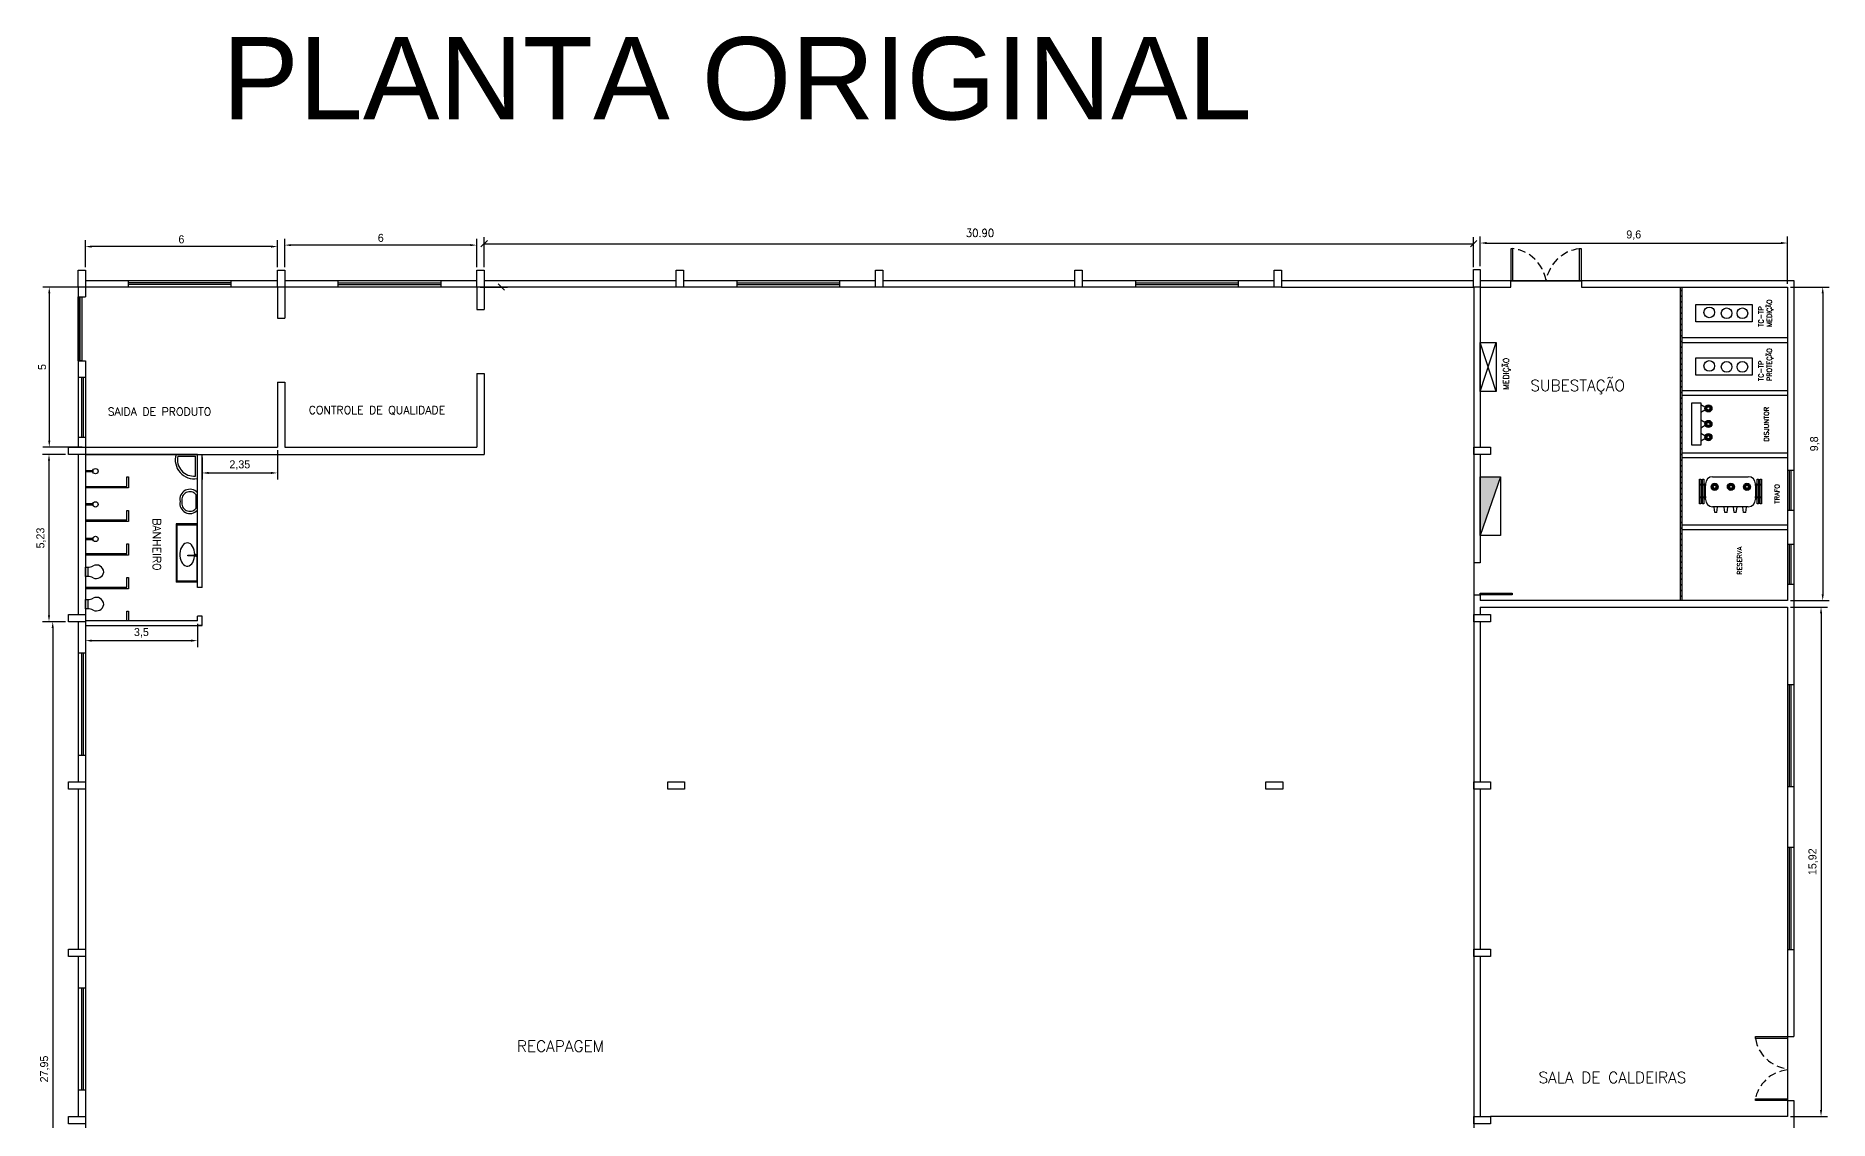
# Model space of a CAD drawing. Extents: x 103 to 641, y -58 to 322.
# Drawn here: x 223 to 279.1, y -35.7 to -1.9 of the extents above; entities that cross this region are included whole.
import ezdxf

# ---------------------------------------------------------------- set-up
doc = ezdxf.new("R2010")
doc.units = 0
doc.header["$MEASUREMENT"] = 0
doc.linetypes.add('DASHED2', pattern=[0.375, 0.25, -0.125])
for name, color, linetype in [('_ARQ', 5, 'Continuous'), ('_ARQ-TEXTO', 4, 'Continuous'), ('_COTAS', 4, 'Continuous'), ('_ELT-PONTO', 2, 'Continuous'), ('_ELT-PONTO-TEXTO', 4, 'Continuous')]:
    doc.layers.add(name, color=color, linetype=linetype)
doc.styles.add('textstyle3', font='romans')
doc.styles.add('textstyle4', font='arial.ttf')
doc.styles.add('textstyle5', font='')
doc.styles.get('textstyle5').set_extended_font_data('Standard')
doc.dimstyles.new('QCADDimStyle', dxfattribs={"dimscale": 0, "dimtxt": 0.25, "dimasz": 0.2, "dimexe": 0.2, "dimexo": 0.1, "dimgap": 0.1, "dimtad": 1, "dimtxsty": 'Standard', "dimcen": 2.5, "dimadec": 1, "dimazin": 3, "dimtfac": 1, "dimtmove": 2, "dimatfit": 3, "dimarcsym": 0})

# ---------------------------------------------------------------- blocks, each defined once
blk = doc.blocks.new('_OBLIQUE')
at = {"color": 0, "linetype": 'ByBlock'}
blk.add_line((-0.5, -0.5), (0.5, 0.5), dxfattribs=at)
blk = doc.blocks.new('*D17')
at = {"layer": '_COTAS', "color": 0, "linetype": 'Continuous', "lineweight": -2, "transparency": 16777216}
for p, q in [((268.168, -9.068), (268.168, -8.142)), ((268.368, -8.342), (277.568, -8.342)), ((277.768, -9.616), (277.768, -8.142))]:
    blk.add_line(p, q, dxfattribs=at)
at = {"layer": '_COTAS', "color": 0, "linetype": 'Continuous', "transparency": 16777216}
for points in [[(268.368, -8.308), (268.368, -8.375), (268.168, -8.342)], [(277.568, -8.308), (277.568, -8.375), (277.768, -8.342)]]:
    blk.add_solid(points, dxfattribs=at)
at = {"layer": 'DEFPOINTS', "color": 0, "linetype": 'Continuous', "transparency": 16777216}
for p in [(277.768, -8.342), (268.168, -9.168), (277.768, -9.716)]:
    blk.add_point(p, dxfattribs=at)
at = {"layer": '_COTAS', "color": 0, "linetype": 'Continuous', "transparency": 16777216, "insert": (272.968, -8.096), "char_height": 0.25, "attachment_point": 5}
blk.add_mtext('9,6', dxfattribs=at)
blk = doc.blocks.new('*D18')
at = {"layer": '_COTAS', "color": 0, "linetype": 'Continuous', "lineweight": -2, "transparency": 16777216}
for p, q in [((277.868, -9.716), (279.073, -9.716)), ((278.873, -9.916), (278.873, -19.316)), ((277.868, -19.516), (279.073, -19.516))]:
    blk.add_line(p, q, dxfattribs=at)
at = {"layer": '_COTAS', "color": 0, "linetype": 'Continuous', "transparency": 16777216}
for points in [[(278.839, -9.916), (278.906, -9.916), (278.873, -9.716)], [(278.839, -19.316), (278.906, -19.316), (278.873, -19.516)]]:
    blk.add_solid(points, dxfattribs=at)
at = {"layer": 'DEFPOINTS', "color": 0, "linetype": 'Continuous', "transparency": 16777216}
for p in [(277.768, -9.716), (277.768, -19.516), (278.873, -19.516)]:
    blk.add_point(p, dxfattribs=at)
at = {"layer": '_COTAS', "color": 0, "linetype": 'Continuous', "transparency": 16777216, "insert": (278.627, -14.616), "char_height": 0.25, "attachment_point": 5, "rotation": 90}
blk.add_mtext('9,8', dxfattribs=at)
blk = doc.blocks.new('*D19')
at = {"layer": '_COTAS', "color": 0, "linetype": 'Continuous', "lineweight": -2, "transparency": 16777216}
for p, q in [((277.868, -19.716), (279.02, -19.716)), ((278.82, -19.916), (278.82, -35.433)), ((277.868, -35.633), (279.02, -35.633))]:
    blk.add_line(p, q, dxfattribs=at)
at = {"layer": '_COTAS', "color": 0, "linetype": 'Continuous', "transparency": 16777216}
for points in [[(278.786, -19.916), (278.853, -19.916), (278.82, -19.716)], [(278.786, -35.433), (278.853, -35.433), (278.82, -35.633)]]:
    blk.add_solid(points, dxfattribs=at)
at = {"layer": 'DEFPOINTS', "color": 0, "linetype": 'Continuous', "transparency": 16777216}
for p in [(277.768, -19.716), (277.768, -35.633), (278.82, -35.633)]:
    blk.add_point(p, dxfattribs=at)
at = {"layer": '_COTAS', "color": 0, "linetype": 'Continuous', "transparency": 16777216, "insert": (278.574, -27.674), "char_height": 0.25, "attachment_point": 5, "rotation": 90}
blk.add_mtext('15,92', dxfattribs=at)
blk = doc.blocks.new('*D27')
at = {"layer": '_COTAS', "color": 0, "linetype": 'Continuous', "lineweight": -2, "transparency": 16777216}
for p, q in [((230.822, -9.092), (230.822, -8.207)), ((236.822, -9.092), (236.822, -8.207)), ((236.622, -8.407), (231.022, -8.407))]:
    blk.add_line(p, q, dxfattribs=at)
at = {"layer": '_COTAS', "color": 0, "linetype": 'Continuous', "transparency": 16777216}
for points in [[(231.022, -8.374), (231.022, -8.44), (230.822, -8.407)], [(236.622, -8.374), (236.622, -8.44), (236.822, -8.407)]]:
    blk.add_solid(points, dxfattribs=at)
at = {"layer": 'DEFPOINTS', "color": 0, "linetype": 'Continuous', "transparency": 16777216}
for p in [(230.822, -8.407), (230.822, -9.192), (236.822, -9.192)]:
    blk.add_point(p, dxfattribs=at)
at = {"layer": '_COTAS', "color": 0, "linetype": 'Continuous', "transparency": 16777216, "insert": (233.822, -8.182), "char_height": 0.25, "attachment_point": 5}
blk.add_mtext('6', dxfattribs=at)
blk = doc.blocks.new('*D28')
at = {"layer": '_COTAS', "color": 0, "linetype": 'Continuous', "lineweight": -2, "transparency": 16777216}
for p, q in [((224.593, -9.092), (224.593, -8.253)), ((230.593, -9.092), (230.593, -8.253)), ((230.393, -8.453), (224.793, -8.453))]:
    blk.add_line(p, q, dxfattribs=at)
at = {"layer": '_COTAS', "color": 0, "linetype": 'Continuous', "transparency": 16777216}
for points in [[(224.793, -8.42), (224.793, -8.487), (224.593, -8.453)], [(230.393, -8.42), (230.393, -8.487), (230.593, -8.453)]]:
    blk.add_solid(points, dxfattribs=at)
at = {"layer": 'DEFPOINTS', "color": 0, "linetype": 'Continuous', "transparency": 16777216}
for p in [(224.593, -8.453), (224.593, -9.192), (230.593, -9.192)]:
    blk.add_point(p, dxfattribs=at)
at = {"layer": '_COTAS', "color": 0, "linetype": 'Continuous', "transparency": 16777216, "insert": (227.593, -8.228), "char_height": 0.25, "attachment_point": 5}
blk.add_mtext('6', dxfattribs=at)
blk = doc.blocks.new('*D29')
at = {"layer": '_COTAS', "color": 0, "linetype": 'Continuous', "lineweight": -2, "transparency": 16777216}
for p, q in [((224.493, -9.716), (223.265, -9.716)), ((223.465, -9.916), (223.465, -14.516)), ((224.493, -14.716), (223.265, -14.716))]:
    blk.add_line(p, q, dxfattribs=at)
at = {"layer": '_COTAS', "color": 0, "linetype": 'Continuous', "transparency": 16777216}
for points in [[(223.432, -9.916), (223.498, -9.916), (223.465, -9.716)], [(223.432, -14.516), (223.498, -14.516), (223.465, -14.716)]]:
    blk.add_solid(points, dxfattribs=at)
at = {"layer": 'DEFPOINTS', "color": 0, "linetype": 'Continuous', "transparency": 16777216}
for p in [(224.593, -9.716), (223.465, -14.716), (224.593, -14.716)]:
    blk.add_point(p, dxfattribs=at)
at = {"layer": '_COTAS', "color": 0, "linetype": 'Continuous', "transparency": 16777216, "insert": (223.24, -12.216), "char_height": 0.25, "attachment_point": 5, "rotation": 90}
blk.add_mtext('5', dxfattribs=at)
blk = doc.blocks.new('*D30')
at = {"layer": '_COTAS', "color": 0, "linetype": 'Continuous', "lineweight": -2, "transparency": 16777216}
for p, q in [((224.593, -20.395), (224.593, -20.965)), ((228.093, -20.245), (228.093, -20.965)), ((224.793, -20.765), (227.893, -20.765))]:
    blk.add_line(p, q, dxfattribs=at)
at = {"layer": '_COTAS', "color": 0, "linetype": 'Continuous', "transparency": 16777216}
for points in [[(224.793, -20.732), (224.793, -20.799), (224.593, -20.765)], [(227.893, -20.732), (227.893, -20.799), (228.093, -20.765)]]:
    blk.add_solid(points, dxfattribs=at)
at = {"layer": 'DEFPOINTS', "color": 0, "linetype": 'Continuous', "transparency": 16777216}
for p in [(228.093, -20.145), (224.593, -20.295), (228.093, -20.765)]:
    blk.add_point(p, dxfattribs=at)
at = {"layer": '_COTAS', "color": 0, "linetype": 'Continuous', "transparency": 16777216, "insert": (226.343, -20.52), "char_height": 0.25, "attachment_point": 5}
blk.add_mtext('3,5', dxfattribs=at)
blk = doc.blocks.new('*D31')
at = {"layer": '_COTAS', "color": 0, "linetype": 'Continuous', "lineweight": -2, "transparency": 16777216}
for p, q in [((223.969, -14.945), (223.256, -14.945)), ((223.456, -15.145), (223.456, -19.974)), ((223.969, -20.174), (223.256, -20.174))]:
    blk.add_line(p, q, dxfattribs=at)
at = {"layer": '_COTAS', "color": 0, "linetype": 'Continuous', "transparency": 16777216}
for points in [[(223.423, -15.145), (223.489, -15.145), (223.456, -14.945)], [(223.423, -19.974), (223.489, -19.974), (223.456, -20.174)]]:
    blk.add_solid(points, dxfattribs=at)
at = {"layer": 'DEFPOINTS', "color": 0, "linetype": 'Continuous', "transparency": 16777216}
for p in [(224.069, -14.945), (223.456, -20.174), (224.069, -20.174)]:
    blk.add_point(p, dxfattribs=at)
at = {"layer": '_COTAS', "color": 0, "linetype": 'Continuous', "transparency": 16777216, "insert": (223.21, -17.56), "char_height": 0.25, "attachment_point": 5, "rotation": 90}
blk.add_mtext('5,23', dxfattribs=at)
blk = doc.blocks.new('*D32')
at = {"layer": '_COTAS', "color": 0, "linetype": 'Continuous', "lineweight": -2, "transparency": 16777216}
for p, q in [((228.243, -15.045), (228.243, -15.726)), ((230.593, -14.816), (230.593, -15.726)), ((228.443, -15.526), (230.393, -15.526))]:
    blk.add_line(p, q, dxfattribs=at)
at = {"layer": '_COTAS', "color": 0, "linetype": 'Continuous', "transparency": 16777216}
for points in [[(228.443, -15.492), (228.443, -15.559), (228.243, -15.526)], [(230.393, -15.492), (230.393, -15.559), (230.593, -15.526)]]:
    blk.add_solid(points, dxfattribs=at)
at = {"layer": 'DEFPOINTS', "color": 0, "linetype": 'Continuous', "transparency": 16777216}
for p in [(228.243, -14.945), (230.593, -14.716), (230.593, -15.526)]:
    blk.add_point(p, dxfattribs=at)
at = {"layer": '_COTAS', "color": 0, "linetype": 'Continuous', "transparency": 16777216, "insert": (229.418, -15.28), "char_height": 0.25, "attachment_point": 5}
blk.add_mtext('2,35', dxfattribs=at)
blk = doc.blocks.new('*D33')
at = {"layer": '_COTAS', "color": 0, "linetype": 'Continuous', "lineweight": -2, "transparency": 16777216}
for p, q in [((223.969, -20.174), (223.373, -20.174)), ((223.573, -20.374), (223.573, -47.925)), ((224.493, -48.125), (223.373, -48.125))]:
    blk.add_line(p, q, dxfattribs=at)
at = {"layer": '_COTAS', "color": 0, "linetype": 'Continuous', "transparency": 16777216}
for points in [[(223.539, -20.374), (223.606, -20.374), (223.573, -20.174)], [(223.539, -47.925), (223.606, -47.925), (223.573, -48.125)]]:
    blk.add_solid(points, dxfattribs=at)
at = {"layer": 'DEFPOINTS', "color": 0, "linetype": 'Continuous', "transparency": 16777216}
for p in [(224.069, -20.174), (223.573, -48.125), (224.593, -48.125)]:
    blk.add_point(p, dxfattribs=at)
at = {"layer": '_COTAS', "color": 0, "linetype": 'Continuous', "transparency": 16777216, "insert": (223.327, -34.15), "char_height": 0.25, "attachment_point": 5, "rotation": 90}
blk.add_mtext('27,95', dxfattribs=at)

msp = doc.modelspace()

# ---------------------------------------------------------------- hatches: boundary and pattern name
at = {"layer": '_ARQ', "transparency": 33554687}
h = msp.add_hatch(dxfattribs=at)
h.set_pattern_fill('ANSI31', color=256, style=0, pattern_type=0)
h.set_pattern_definition([(45, (5.17517, -143.68502), (-0.08838835, 0.08838835), [])])
h.paths.add_polyline_path([(274.477, -9.716), (274.425, -9.716), (274.425, -19.516), (274.477, -19.516)], flags=0)
at = {"layer": '_ELT-PONTO', "linetype": 'Continuous', "transparency": 33554687}
h = msp.add_hatch(color=256, dxfattribs=at)
edge = h.paths.add_edge_path(flags=0)
edge.add_arc((275.301, -13.51), 0.111, 180, 360)
edge.add_arc((275.301, -13.51), 0.111, 0, 180)
edge = h.paths.add_edge_path(flags=0)
edge.add_arc((275.301, -13.51), 0.0492, 180, 360, ccw=False)
edge.add_arc((275.301, -13.51), 0.0492, 0, 180, ccw=False)
h = msp.add_hatch(color=256, dxfattribs=at)
edge = h.paths.add_edge_path(flags=0)
edge.add_arc((275.301, -13.994), 0.111, 180, 360)
edge.add_arc((275.301, -13.994), 0.111, 0, 180)
edge = h.paths.add_edge_path(flags=0)
edge.add_arc((275.301, -13.994), 0.0492, 180, 360, ccw=False)
edge.add_arc((275.301, -13.994), 0.0492, 0, 180, ccw=False)
h = msp.add_hatch(color=256, dxfattribs=at)
edge = h.paths.add_edge_path(flags=0)
edge.add_arc((275.301, -14.407), 0.111, 180, 360)
edge.add_arc((275.301, -14.407), 0.111, 0, 180)
edge = h.paths.add_edge_path(flags=0)
edge.add_arc((275.301, -14.407), 0.0492, 180, 360, ccw=False)
edge.add_arc((275.301, -14.407), 0.0492, 0, 180, ccw=False)
msp.add_hatch(color=256, dxfattribs=at).paths.add_polyline_path([(268.168, -17.483), (268.805, -15.643), (268.168, -15.643)], flags=0)
h = msp.add_hatch(color=256, dxfattribs=at)
edge = h.paths.add_edge_path(flags=0)
edge.add_arc((275.496, -15.959), 0.111, 0, 180)
edge.add_arc((275.496, -15.959), 0.111, 180, 360)
edge = h.paths.add_edge_path(flags=0)
edge.add_arc((275.496, -15.959), 0.0492, 0, 180, ccw=False)
edge.add_arc((275.496, -15.959), 0.0492, 180, 360, ccw=False)
h = msp.add_hatch(color=256, dxfattribs=at)
edge = h.paths.add_edge_path(flags=0)
edge.add_arc((276.004, -15.959), 0.111, 270, 450)
edge.add_arc((276.004, -15.959), 0.111, 90, 270)
edge = h.paths.add_edge_path(flags=0)
edge.add_arc((276.004, -15.959), 0.0492, -90, 90, ccw=False)
edge.add_arc((276.004, -15.959), 0.0492, 90, 270, ccw=False)
h = msp.add_hatch(color=256, dxfattribs=at)
edge = h.paths.add_edge_path(flags=0)
edge.add_arc((276.505, -15.959), 0.111, 0, 180)
edge.add_arc((276.505, -15.959), 0.111, 180, 360)
edge = h.paths.add_edge_path(flags=0)
edge.add_arc((276.505, -15.959), 0.0492, 0, 180, ccw=False)
edge.add_arc((276.505, -15.959), 0.0492, 180, 360, ccw=False)

# ---------------------------------------------------------------- linework, layer by layer
at = {"layer": '_ARQ', "linetype": 'Continuous'}
for p, q in [((237.052, -9.092), (237.052, -8.163)), ((269.123, -9.518), (271.333, -9.518)), ((269.123, -9.716), (269.123, -9.518)), ((271.333, -9.518), (271.333, -9.716)), ((224.364, -10.022), (224.593, -10.022)), ((224.403, -12.022), (224.403, -10.022)), ((224.429, -12.022), (224.429, -10.022)), ((261.739, -9.716), (224.593, -9.716)), ((224.593, -9.716), (224.593, -10.022)), ((230.593, -9.716), (230.593, -10.689)), ((230.822, -9.716), (230.822, -10.689)), ((236.822, -9.716), (236.822, -10.422)), ((236.922, -9.716), (237.785, -9.716)), ((237.052, -9.716), (237.052, -10.422)), ((236.822, -10.422), (237.052, -10.422)), ((230.593, -10.689), (230.822, -10.689)), ((224.364, -12.022), (224.593, -12.022)), ((224.593, -12.022), (224.593, -48.585)), ((230.593, -12.689), (230.593, -14.716)), ((230.593, -12.689), (230.822, -12.689)), ((230.822, -12.689), (230.822, -14.716)), ((236.822, -12.422), (236.822, -14.716)), ((236.822, -12.422), (237.052, -12.422)), ((237.052, -12.422), (237.052, -14.945)), ((224.593, -14.716), (230.593, -14.716)), ((224.593, -14.945), (237.052, -14.945)), ((227.481, -15.002), (228.033, -15.002)), ((228.033, -15.624), (228.033, -15.002)), ((228.243, -15.045), (228.243, -15.638)), ((230.822, -14.716), (236.822, -14.716)), ((268.168, -14.945), (268.168, -18.337)), ((228.048, -16.199), (228.048, -16.637)), ((227.794, -18.091), (227.991, -18.091)), ((227.794, -18.113), (227.794, -18.091)), ((227.99, -18.113), (227.794, -18.113)), ((228.004, -18.103), (227.988, -18.103)), ((228.004, -18.104), (227.988, -18.104)), ((228.004, -18.105), (227.988, -18.105)), ((227.998, -18.079), (228.009, -18.09)), ((227.998, -18.129), (228.009, -18.117)), ((227.999, -18.078), (228.01, -18.089)), ((227.999, -18.13), (228.01, -18.118)), ((228, -18.077), (228.011, -18.088)), ((228, -18.13), (228.011, -18.119)), ((228.023, -18.083), (228.023, -18.068)), ((228.023, -18.14), (228.023, -18.125)), ((228.025, -18.083), (228.025, -18.068)), ((228.025, -18.14), (228.025, -18.125)), ((228.026, -18.083), (228.026, -18.068)), ((228.026, -18.14), (228.026, -18.125)), ((228.038, -18.119), (228.05, -18.131)), ((228.039, -18.089), (228.05, -18.077)), ((228.04, -18.09), (228.051, -18.078)), ((228.04, -18.117), (228.052, -18.129)), ((228.04, -18.119), (228.051, -18.13)), ((228.041, -18.091), (228.052, -18.079)), ((228.045, -18.103), (228.061, -18.103)), ((228.045, -18.104), (228.061, -18.104)), ((228.045, -18.105), (228.061, -18.105)), ((268.168, -18.337), (267.968, -18.337)), ((228.093, -20.145), (228.093, -20.003)), ((228.243, -20.295), (228.243, -20.003)), ((277.768, -33.139), (277.768, -35.139))]:
    msp.add_line(p, q, dxfattribs=at)
at = {"layer": '_ARQ'}
for p, q in [((224.593, -9.516), (230.593, -9.516)), ((225.937, -9.716), (225.937, -9.513)), ((229.137, -9.513), (229.137, -9.716)), ((230.822, -9.516), (236.822, -9.516)), ((232.495, -9.719), (232.495, -9.516)), ((235.695, -9.516), (235.695, -9.719)), ((237.052, -9.516), (243.052, -9.516)), ((243.281, -9.516), (249.281, -9.516)), ((244.954, -9.719), (244.954, -9.516)), ((248.154, -9.516), (248.154, -9.719)), ((249.51, -9.516), (255.51, -9.516)), ((255.739, -9.516), (261.739, -9.516)), ((257.412, -9.719), (257.412, -9.516)), ((260.612, -9.516), (260.612, -9.719)), ((261.968, -9.516), (267.966, -9.516)), ((268.168, -9.516), (277.968, -9.516)), ((277.968, -9.516), (277.968, -33.139)), ((224.364, -9.716), (224.364, -14.716)), ((225.937, -9.578), (229.134, -9.578)), ((225.937, -9.631), (229.134, -9.631)), ((232.495, -9.581), (235.693, -9.581)), ((232.495, -9.634), (235.693, -9.634)), ((244.954, -9.581), (248.151, -9.581)), ((244.954, -9.634), (248.151, -9.634)), ((257.412, -9.581), (260.609, -9.581)), ((257.412, -9.634), (260.609, -9.634)), ((261.968, -9.716), (267.968, -9.716)), ((267.968, -9.716), (267.968, -48.202)), ((268.168, -9.716), (268.168, -14.716)), ((268.168, -9.716), (269.123, -9.716)), ((271.333, -9.716), (277.768, -9.716)), ((274.425, -19.516), (274.425, -9.716)), ((274.477, -19.516), (274.477, -9.716)), ((277.768, -9.716), (277.768, -19.516)), ((274.477, -11.296), (277.768, -11.296)), ((274.477, -11.446), (277.768, -11.446)), ((224.39, -12.529), (224.593, -12.529)), ((224.475, -12.529), (224.475, -14.421)), ((224.528, -12.529), (224.528, -14.421)), ((274.477, -12.946), (277.768, -12.946)), ((274.477, -13.096), (277.768, -13.096)), ((224.593, -14.423), (224.39, -14.423)), ((224.364, -14.945), (224.364, -19.945)), ((224.593, -14.945), (224.593, -23.295)), ((228.093, -14.945), (224.593, -14.945)), ((228.093, -19.103), (228.093, -14.945)), ((228.243, -19.103), (228.243, -14.945)), ((274.477, -14.896), (277.768, -14.896)), ((274.477, -15.046), (277.768, -15.046)), ((224.593, -15.445), (224.823, -15.445)), ((224.823, -15.495), (224.599, -15.495)), ((224.823, -15.445), (224.823, -15.495)), ((225.893, -15.945), (225.893, -15.645)), ((225.893, -15.645), (225.943, -15.645)), ((225.943, -15.645), (225.943, -15.995)), ((277.768, -15.441), (277.971, -15.441)), ((277.833, -16.691), (277.833, -15.441)), ((277.887, -16.691), (277.887, -15.441)), ((224.593, -15.945), (225.893, -15.945)), ((225.943, -15.995), (224.593, -15.995)), ((224.593, -16.483), (224.823, -16.483)), ((224.823, -16.533), (224.599, -16.533)), ((224.823, -16.483), (224.823, -16.533)), ((225.893, -16.695), (225.943, -16.695)), ((225.893, -16.995), (225.893, -16.695)), ((225.943, -16.695), (225.943, -17.045)), ((277.768, -16.691), (277.971, -16.691)), ((224.593, -16.995), (225.893, -16.995)), ((225.943, -17.045), (224.593, -17.045)), ((227.432, -17.12), (227.432, -18.937)), ((228.093, -17.12), (227.432, -17.12)), ((274.477, -17.146), (277.768, -17.146)), ((274.477, -17.296), (277.768, -17.296)), ((224.593, -17.563), (224.823, -17.563)), ((224.823, -17.613), (224.599, -17.613)), ((224.823, -17.563), (224.823, -17.613)), ((225.893, -17.745), (225.943, -17.745)), ((225.893, -18.045), (225.893, -17.745)), ((225.943, -17.745), (225.943, -18.095)), ((277.766, -17.752), (277.968, -17.752)), ((277.831, -19.003), (277.831, -17.752)), ((277.884, -19.003), (277.884, -17.752)), ((224.593, -18.045), (225.893, -18.045)), ((225.943, -18.095), (224.593, -18.095)), ((225.893, -19.095), (225.893, -18.795)), ((225.893, -18.795), (225.943, -18.795)), ((225.943, -18.795), (225.943, -19.145)), ((228.093, -18.937), (227.432, -18.937)), ((277.766, -19.003), (277.968, -19.003)), ((224.593, -19.095), (225.893, -19.095)), ((225.943, -19.145), (224.593, -19.145)), ((228.243, -19.103), (228.093, -19.103)), ((267.968, -19.337), (268.168, -19.337)), ((268.168, -19.337), (268.168, -19.516)), ((277.768, -19.516), (268.168, -19.516)), ((228.093, -20.145), (224.593, -20.145)), ((225.893, -19.845), (225.943, -19.845)), ((225.893, -20.145), (225.893, -19.845)), ((225.943, -19.845), (225.943, -20.145)), ((228.243, -20.003), (228.093, -20.003)), ((268.168, -19.716), (277.768, -19.716)), ((268.168, -19.716), (268.168, -19.945)), ((277.768, -19.716), (277.768, -33.139)), ((224.364, -20.174), (224.364, -25.174)), ((224.593, -20.295), (228.243, -20.295)), ((228.243, -20.295), (228.093, -20.295)), ((268.168, -20.174), (268.168, -25.174)), ((224.39, -21.151), (224.593, -21.151)), ((224.475, -21.151), (224.475, -24.348)), ((224.528, -21.151), (224.528, -24.348)), ((277.768, -22.134), (277.968, -22.134)), ((277.831, -25.334), (277.831, -22.136)), ((277.884, -25.334), (277.884, -22.136)), ((224.593, -24.351), (224.39, -24.351)), ((224.364, -25.404), (224.364, -30.404)), ((268.168, -25.404), (268.168, -30.404)), ((277.968, -25.334), (277.768, -25.334)), ((277.768, -27.223), (277.968, -27.223)), ((277.831, -30.423), (277.831, -27.226)), ((277.884, -30.423), (277.884, -27.226)), ((224.364, -30.633), (224.364, -35.633)), ((268.168, -30.633), (268.168, -35.633)), ((277.968, -30.423), (277.768, -30.423)), ((224.39, -31.61), (224.593, -31.61)), ((224.475, -31.61), (224.475, -34.807)), ((224.528, -31.61), (224.528, -34.807)), ((277.768, -33.139), (277.968, -33.139)), ((224.593, -34.81), (224.39, -34.81)), ((277.768, -35.139), (277.968, -35.139)), ((277.768, -35.139), (277.768, -35.633)), ((277.968, -35.139), (277.968, -39.803)), ((277.768, -35.633), (268.493, -35.633))]:
    msp.add_line(p, q, dxfattribs=at)
at = {"layer": '_ARQ', "linetype": 'Continuous'}
for points in [[(269.123, -9.518), (269.193, -9.518), (269.193, -8.518), (269.123, -8.518)], [(271.263, -9.518), (271.333, -9.518), (271.333, -8.518), (271.263, -8.518)], [(268.168, -9.716), (267.966, -9.716), (267.966, -9.168), (268.168, -9.168)], [(224.364, -10.022), (224.479, -10.022), (224.479, -12.022), (224.364, -12.022)], [(227.463, -17.152), (228.073, -17.152), (228.073, -18.906), (227.463, -18.906)], [(277.768, -33.199), (276.768, -33.199), (276.768, -33.139), (277.768, -33.139)], [(277.768, -35.139), (276.768, -35.139), (276.768, -35.079), (277.768, -35.079)]]:
    msp.add_lwpolyline(points, close=True, dxfattribs=at)
at = {"layer": '_ARQ'}
for points in [[(224.593, -9.192), (224.593, -9.716), (224.364, -9.716), (224.364, -9.192)], [(230.822, -9.192), (230.822, -9.716), (230.593, -9.716), (230.593, -9.192)], [(237.052, -9.192), (237.052, -9.716), (236.822, -9.716), (236.822, -9.192)], [(243.281, -9.192), (243.281, -9.716), (243.052, -9.716), (243.052, -9.192)], [(249.51, -9.192), (249.51, -9.716), (249.281, -9.716), (249.281, -9.192)], [(255.739, -9.192), (255.739, -9.716), (255.51, -9.716), (255.51, -9.192)], [(261.968, -9.192), (261.968, -9.716), (261.739, -9.716), (261.739, -9.192)], [(224.069, -14.716), (224.593, -14.716), (224.593, -14.945), (224.069, -14.945)], [(267.968, -14.716), (268.493, -14.716), (268.493, -14.945), (267.968, -14.945)], [(224.666, -18.466), (224.666, -18.761), (224.593, -18.761), (224.593, -18.466)], [(224.666, -19.477), (224.666, -19.772), (224.593, -19.772), (224.593, -19.477)], [(268.168, -19.337), (268.168, -19.287), (269.168, -19.287), (269.168, -19.337)], [(224.069, -19.945), (224.593, -19.945), (224.593, -20.174), (224.069, -20.174)], [(267.968, -19.945), (268.493, -19.945), (268.493, -20.174), (267.968, -20.174)], [(224.069, -25.174), (224.593, -25.174), (224.593, -25.404), (224.069, -25.404)], [(242.789, -25.174), (243.314, -25.174), (243.314, -25.404), (242.789, -25.404)], [(261.477, -25.174), (262.001, -25.174), (262.001, -25.404), (261.477, -25.404)], [(267.968, -25.174), (268.493, -25.174), (268.493, -25.404), (267.968, -25.404)], [(224.069, -30.404), (224.593, -30.404), (224.593, -30.633), (224.069, -30.633)], [(267.968, -30.404), (268.493, -30.404), (268.493, -30.633), (267.968, -30.633)], [(224.069, -35.633), (224.593, -35.633), (224.593, -35.862), (224.069, -35.862)], [(267.968, -35.633), (268.493, -35.633), (268.493, -35.862), (267.968, -35.862)]]:
    msp.add_lwpolyline(points, close=True, dxfattribs=at)
for centre in [(224.907, -15.47), (224.907, -16.508), (224.907, -17.588)]:
    msp.add_circle(centre, 0.0841, dxfattribs=at)
at = {"layer": '_ARQ', "linetype": 'Continuous'}
for radius in [0.0363, 0.0206]:
    msp.add_circle((228.025, -18.104), radius, dxfattribs=at)
at = {"layer": '_ARQ', "linetype": 'DASHED2'}
for centre, radius, start, end in [((269.04, -9.712), 1.204, 9.3793, 82.7104), ((271.416, -9.714), 1.204, 97.2896, 170.6207), ((277.889, -33.009), 1.136, 189.6213, 263.9217), ((277.881, -35.309), 1.136, 96.0783, 170.3787)]:
    msp.add_arc(centre, radius, start, end, dxfattribs=at)
at = {"layer": '_ARQ', "linetype": 'Continuous'}
for centre, radius, start, end in [((227.997, -15.116), 0.596, 163.3317, 279.2567), ((227.983, -15.112), 0.514, 167.6282, 275.6183)]:
    msp.add_arc(centre, radius, start, end, dxfattribs=at)
at = {"layer": '_ARQ'}
for centre, radius, start, end in [((227.857, -16.347), 0.311, 40.5713, 192.607), ((227.856, -16.363), 0.252, 40.5713, 192.607), ((227.857, -16.483), 0.311, 167.4754, 319.5111), ((227.856, -16.473), 0.252, 167.4754, 319.5111), ((224.69, -18.202), 0.265, 264.7974, 302.622), ((224.934, -18.633), 0.231, 2.7533, 115.848), ((224.69, -19.026), 0.265, 57.378, 95.2026), ((224.934, -18.592), 0.233, 244.4474, 352.0129), ((224.69, -19.213), 0.265, 264.7974, 302.622), ((224.934, -19.644), 0.231, 2.7533, 115.848), ((224.69, -20.036), 0.265, 57.378, 95.2026), ((224.934, -19.603), 0.233, 244.4474, 352.0129)]:
    msp.add_arc(centre, radius, start, end, dxfattribs=at)
at = {"layer": '_ARQ', "linetype": 'Continuous'}
msp.add_ellipse((227.776, -18.074), major_axis=(0, -0.364), ratio=0.6369, start_param=1.574969, end_param=7.687357, dxfattribs=at)
at = {"layer": '_COTAS', "linetype": 'Continuous'}
for p, q in [((237.052, -8.363), (267.966, -8.363)), ((267.966, -9.092), (267.966, -8.163))]:
    msp.add_line(p, q, dxfattribs=at)
at = {"layer": '_ELT-PONTO', "linetype": 'Continuous'}
for p, q in [((268.168, -12.98), (268.669, -11.452)), ((268.669, -12.98), (268.168, -11.452)), ((268.805, -15.643), (268.168, -17.483)), ((275.433, -15.644), (276.548, -15.644)), ((275.208, -16.355), (275.208, -15.869)), ((276.773, -15.869), (276.773, -16.355)), ((276.548, -16.58), (275.433, -16.58)), ((275.498, -16.765), (275.476, -16.593)), ((275.563, -16.765), (275.498, -16.765)), ((275.563, -16.765), (275.588, -16.593)), ((275.818, -16.765), (275.796, -16.593)), ((275.883, -16.765), (275.818, -16.765)), ((275.883, -16.765), (275.908, -16.593)), ((276.069, -16.58), (275.909, -16.58)), ((276.108, -16.765), (276.086, -16.593)), ((276.173, -16.765), (276.108, -16.765)), ((276.173, -16.765), (276.198, -16.593)), ((276.401, -16.765), (276.379, -16.593)), ((276.466, -16.765), (276.401, -16.765)), ((276.466, -16.765), (276.491, -16.593))]:
    msp.add_line(p, q, dxfattribs=at)
for points in [[(274.911, -10.801), (274.911, -10.258), (276.663, -10.258), (276.663, -10.801)], [(268.168, -11.452), (268.669, -11.452), (268.669, -12.98), (268.168, -12.98)], [(274.911, -12.475), (274.911, -11.933), (276.663, -11.933), (276.663, -12.475)], [(274.78, -14.654), (274.78, -13.334), (275.061, -13.334), (275.061, -14.654)], [(275.264, -13.51), (275.061, -13.393), (275.061, -13.628)], [(275.264, -13.994), (275.061, -13.877), (275.061, -14.111)], [(275.264, -14.407), (275.061, -14.29), (275.061, -14.525)], [(268.168, -15.643), (268.805, -15.643), (268.805, -17.483), (268.168, -17.483)], [(275.062, -16.495), (275.024, -16.495), (275.024, -15.719), (275.062, -15.719)], [(275.116, -15.921), (275.062, -15.921), (275.062, -15.869), (275.116, -15.869)], [(275.154, -16.495), (275.116, -16.495), (275.116, -15.719), (275.154, -15.719)], [(275.208, -15.921), (275.154, -15.921), (275.154, -15.869), (275.208, -15.869)], [(276.827, -15.921), (276.773, -15.921), (276.773, -15.869), (276.827, -15.869)], [(276.865, -16.495), (276.827, -16.495), (276.827, -15.719), (276.865, -15.719)], [(276.919, -15.921), (276.865, -15.921), (276.865, -15.869), (276.919, -15.869)], [(276.957, -16.495), (276.919, -16.495), (276.919, -15.719), (276.957, -15.719)], [(275.116, -16.313), (275.062, -16.313), (275.062, -16.26), (275.116, -16.26)], [(275.208, -16.313), (275.154, -16.313), (275.154, -16.26), (275.208, -16.26)], [(276.827, -16.313), (276.773, -16.313), (276.773, -16.26), (276.827, -16.26)], [(276.919, -16.313), (276.865, -16.313), (276.865, -16.26), (276.919, -16.26)]]:
    msp.add_lwpolyline(points, close=True, dxfattribs=at)
for centre, radius in [((275.328, -10.509), 0.167), ((275.87, -10.538), 0.167), ((276.362, -10.538), 0.167), ((275.328, -12.183), 0.167), ((275.87, -12.212), 0.167), ((276.362, -12.212), 0.167), ((275.301, -13.51), 0.111), ((275.301, -13.994), 0.111), ((275.301, -13.51), 0.0492), ((275.301, -13.994), 0.0492), ((275.301, -14.407), 0.111), ((275.301, -14.407), 0.0492), ((275.496, -15.959), 0.111), ((275.496, -15.959), 0.0492), ((276.004, -15.959), 0.111), ((276.004, -15.959), 0.0492), ((276.505, -15.959), 0.111), ((276.505, -15.959), 0.0492)]:
    msp.add_circle(centre, radius, dxfattribs=at)
for centre, start, end in [((275.433, -15.869), 90, 180), ((276.548, -15.869), 0, 90), ((275.433, -16.355), 180, 270), ((276.548, -16.355), 270, 0)]:
    msp.add_arc(centre, 0.225, start, end, dxfattribs=at)

# ---------------------------------------------------------------- block references
at = {"layer": '_ARQ', "linetype": 'Continuous', "xscale": 0.2, "yscale": 0.2, "zscale": 0.2}
for p, rotation in [((237.052, -8.363), 180), ((237.585, -9.716), 90)]:
    msp.add_blockref('_OBLIQUE', p, dxfattribs=dict(at, rotation=rotation))
at = {"layer": '_COTAS', "linetype": 'Continuous', "xscale": 0.2, "yscale": 0.2, "zscale": 0.2}
msp.add_blockref('_OBLIQUE', (267.966, -8.363), dxfattribs=at)

# ---------------------------------------------------------------- texts
at = {"layer": '_ARQ-TEXTO', "style": 'textstyle3'}
for s, height, p in [('SUBESTAÇÃO', 0.35, (269.739, -12.967)), ('CONTROLE DE QUALIDADE', 0.25, (231.57, -13.684)), ('SAIDA DE PRODUTO', 0.25, (225.291, -13.735)), ('RECAPAGEM', 0.35, (238.073, -33.611)), ('SALA DE CALDEIRAS', 0.35, (269.993, -34.591))]:
    msp.add_text(s, height=height, dxfattribs=at).set_placement(p)
msp.add_text('BANHEIRO', height=0.25, rotation=270, dxfattribs=at).set_placement((226.704, -16.94))
at = {"layer": '_ARQ-TEXTO', "linetype": 'Continuous', "insert": (228.864, -1.907), "char_height": 2.57438, "width": 44.48312, "attachment_point": 1, "style": 'textstyle4'}
msp.add_mtext('PLANTA ORIGINAL', dxfattribs=at)
at = {"layer": '_COTAS', "linetype": 'Continuous', "insert": (252.543, -8.027), "char_height": 0.25, "attachment_point": 5, "style": 'textstyle5'}
msp.add_mtext('30.90', dxfattribs=at)
at = {"layer": '_ELT-PONTO-TEXTO', "style": 'textstyle3'}
for s, height, p in [('TC-TP', 0.15, (277.018, -10.961)), ('MEDIÇÃO', 0.15, (277.28, -10.961)), ('PROTEÇÃO', 0.15, (277.28, -12.656)), ('MEDIÇÃO', 0.176, (269.069, -12.931)), ('TC-TP', 0.15, (277.018, -12.656)), ('DISJUNTOR', 0.15, (277.188, -14.545)), ('TRAFO', 0.15, (277.521, -16.487)), ('RESERVA', 0.15, (276.35, -18.707))]:
    msp.add_text(s, height=height, rotation=90, dxfattribs=at).set_placement(p)

# ---------------------------------------------------------------- dimensions: what is measured, and where the dimension line sits
at = {"layer": '_COTAS', "linetype": 'Continuous'}
for base, p1, p2, picture, middle in [((224.593, -8.453), (230.593, -9.192), (224.593, -9.192), '*D28', (227.593, -8.228)), ((230.822, -8.407), (236.822, -9.192), (230.822, -9.192), '*D27', (233.822, -8.182)), ((277.768, -8.342), (268.168, -9.168), (277.768, -9.716), '*D17', (272.968, -8.096)), ((230.593, -15.526), (228.243, -14.945), (230.593, -14.716), '*D32', (229.418, -15.28)), ((228.093, -20.765), (224.593, -20.295), (228.093, -20.145), '*D30', (226.343, -20.52))]:
    dim = msp.add_linear_dim(base=base, p1=p1, p2=p2, dimstyle='QCADDimStyle', override={"dimscale": 1, "dimtoh": 0, "dimsah": 1, "dimcen": 0.2, "dimtdec": 2, "dimtofl": 1}, dxfattribs=at)
    dim.commit()
    dim.dimension.update_dxf_attribs({"geometry": picture, "text_midpoint": middle})
for base, p1, p2, picture, middle in [((223.465, -14.716), (224.593, -9.716), (224.593, -14.716), '*D29', (223.24, -12.216)), ((278.873, -19.516), (277.768, -9.716), (277.768, -19.516), '*D18', (278.627, -14.616)), ((223.456, -20.174), (224.069, -14.945), (224.069, -20.174), '*D31', (223.21, -17.56)), ((278.82, -35.633), (277.768, -19.716), (277.768, -35.633), '*D19', (278.574, -27.674)), ((223.573, -48.125), (224.069, -20.174), (224.593, -48.125), '*D33', (223.327, -34.15))]:
    dim = msp.add_linear_dim(base=base, p1=p1, p2=p2, angle=90, dimstyle='QCADDimStyle', override={"dimscale": 1, "dimtoh": 0, "dimsah": 1, "dimcen": 0.2, "dimtdec": 2, "dimtofl": 1}, dxfattribs=at)
    dim.commit()
    dim.dimension.update_dxf_attribs({"geometry": picture, "text_midpoint": middle})

doc.saveas('drawing.dxf')
